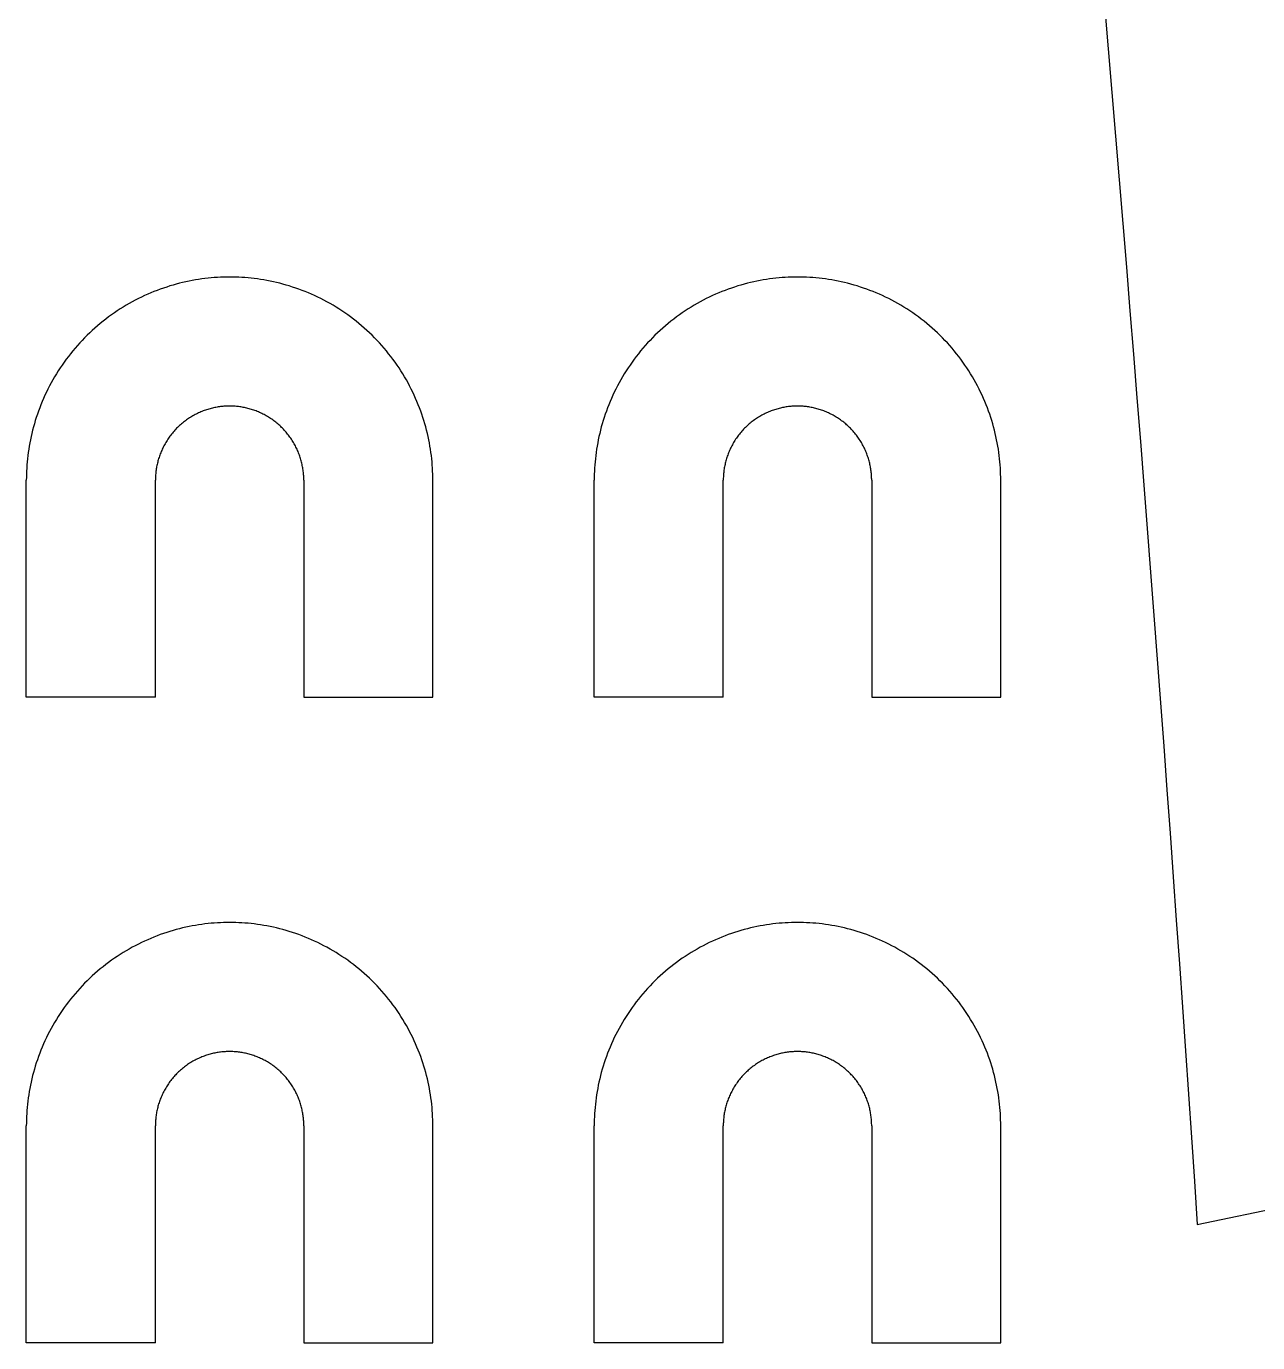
# Model space of a CAD drawing. Extents: x 20 to 1200, y -2407 to -64.
# Drawn here: x 101 to 578, y -2400 to -1890 of the extents above; entities that cross this region are included whole.
import ezdxf

# ---------------------------------------------------------------- set-up
doc = ezdxf.new("R2010")
doc.units = 0
doc.layers.add('DEFAULT', color=18, linetype='CONTINUOUS')

msp = doc.modelspace()

# ---------------------------------------------------------------- linework, layer by layer
at = {"layer": 'DEFAULT', "color": 18}
for p, q in [((101.25, -2150), (101.25, -2066)), ((151.25, -2150), (151.25, -2066)), ((208.75, -2066), (208.75, -2150)), ((258.75, -2150), (258.75, -2066)), ((321.25, -2150), (321.25, -2066)), ((371.25, -2150), (371.25, -2066)), ((428.75, -2066), (428.75, -2150)), ((478.75, -2150), (478.75, -2066)), ((151.25, -2150), (101.25, -2150)), ((208.75, -2150), (258.75, -2150)), ((371.25, -2150), (321.25, -2150)), ((428.75, -2150), (478.75, -2150)), ((101.25, -2400), (101.25, -2316)), ((151.25, -2400), (151.25, -2316)), ((208.75, -2316), (208.75, -2400)), ((258.75, -2400), (258.75, -2316)), ((321.25, -2400), (321.25, -2316)), ((371.25, -2400), (371.25, -2316)), ((428.75, -2316), (428.75, -2400)), ((478.75, -2400), (478.75, -2316)), ((554.8669, -2354.2255), (620.7703, -2340.5795)), ((151.25, -2400), (101.25, -2400)), ((208.75, -2400), (258.75, -2400)), ((371.25, -2400), (321.25, -2400)), ((428.75, -2400), (478.75, -2400))]:
    msp.add_line(p, q, dxfattribs=at)
for points in [[(518.926, -1882.02, 0), (520.372, -1898.92, 0), (521.807, -1915.82, 0), (523.229, -1932.72, 0), (524.639, -1949.62, 0), (526.036, -1966.51, 0), (527.422, -1983.4, 0), (528.796, -2000.29, 0), (530.158, -2017.17, 0), (531.507, -2034.05, 0), (532.845, -2050.93, 0), (534.17, -2067.81, 0), (535.484, -2084.68, 0), (536.785, -2101.55, 0), (538.074, -2118.41, 0), (539.352, -2135.28, 0), (540.617, -2152.14, 0), (541.87, -2169, 0), (543.112, -2185.85, 0), (544.341, -2202.7, 0), (545.558, -2219.55, 0), (546.764, -2236.4, 0), (547.957, -2253.24, 0), (549.139, -2270.08, 0), (550.308, -2286.91, 0), (551.466, -2303.75, 0), (552.611, -2320.58, 0), (553.745, -2337.4, 0), (554.867, -2354.23, 0)], [(180, -1987.25, 0), (178.824, -1987.26, 0), (177.641, -1987.29, 0), (176.452, -1987.33, 0), (175.257, -1987.39, 0), (174.055, -1987.47, 0), (172.848, -1987.58, 0), (171.637, -1987.7, 0), (170.42, -1987.83, 0), (169.199, -1987.99, 0), (167.975, -1988.17, 0), (166.747, -1988.37, 0), (165.516, -1988.59, 0), (164.283, -1988.83, 0), (163.048, -1989.1, 0), (161.812, -1989.38, 0), (160.575, -1989.68, 0), (159.337, -1990.01, 0), (158.099, -1990.36, 0), (156.862, -1990.73, 0), (155.627, -1991.12, 0), (154.393, -1991.53, 0), (153.161, -1991.96, 0), (151.932, -1992.42, 0), (150.707, -1992.9, 0), (149.485, -1993.4, 0), (148.268, -1993.93, 0), (147.057, -1994.47, 0), (145.851, -1995.04, 0), (144.651, -1995.63, 0), (143.459, -1996.24, 0), (142.274, -1996.87, 0), (141.097, -1997.53, 0), (139.928, -1998.21, 0), (138.769, -1998.91, 0), (137.62, -1999.63, 0), (136.481, -2000.37, 0), (135.354, -2001.13, 0), (134.238, -2001.91, 0), (133.134, -2002.71, 0), (132.042, -2003.54, 0), (130.964, -2004.38, 0), (129.9, -2005.24, 0), (128.85, -2006.12, 0), (127.815, -2007.02, 0), (126.795, -2007.94, 0), (125.791, -2008.88, 0), (124.803, -2009.83, 0), (123.832, -2010.8, 0), (122.878, -2011.79, 0), (121.941, -2012.8, 0), (121.023, -2013.81, 0), (120.123, -2014.85, 0), (119.242, -2015.9, 0), (118.38, -2016.96, 0), (117.537, -2018.04, 0), (116.714, -2019.13, 0), (115.911, -2020.24, 0), (115.129, -2021.35, 0), (114.367, -2022.48, 0), (113.626, -2023.62, 0), (112.906, -2024.77, 0), (112.208, -2025.93, 0), (111.53, -2027.1, 0), (110.875, -2028.27, 0), (110.241, -2029.46, 0), (109.629, -2030.65, 0), (109.039, -2031.85, 0), (108.472, -2033.06, 0), (107.926, -2034.27, 0), (107.402, -2035.49, 0), (106.901, -2036.71, 0), (106.422, -2037.93, 0), (105.965, -2039.16, 0), (105.53, -2040.39, 0), (105.117, -2041.63, 0), (104.726, -2042.86, 0), (104.357, -2044.1, 0), (104.009, -2045.34, 0), (103.683, -2046.57, 0), (103.379, -2047.81, 0), (103.096, -2049.05, 0), (102.834, -2050.28, 0), (102.593, -2051.52, 0), (102.373, -2052.75, 0), (102.174, -2053.97, 0), (101.994, -2055.2, 0), (101.835, -2056.42, 0), (101.695, -2057.64, 0), (101.575, -2058.85, 0), (101.475, -2060.06, 0), (101.393, -2061.26, 0), (101.33, -2062.45, 0), (101.285, -2063.64, 0), (101.259, -2064.82, 0), (101.25, -2066, 0)], [(258.75, -2066, 0), (258.741, -2064.82, 0), (258.715, -2063.64, 0), (258.67, -2062.45, 0), (258.607, -2061.26, 0), (258.525, -2060.06, 0), (258.425, -2058.85, 0), (258.305, -2057.64, 0), (258.165, -2056.42, 0), (258.006, -2055.2, 0), (257.826, -2053.97, 0), (257.627, -2052.75, 0), (257.407, -2051.52, 0), (257.166, -2050.28, 0), (256.904, -2049.05, 0), (256.621, -2047.81, 0), (256.317, -2046.57, 0), (255.991, -2045.34, 0), (255.643, -2044.1, 0), (255.274, -2042.86, 0), (254.883, -2041.63, 0), (254.47, -2040.39, 0), (254.035, -2039.16, 0), (253.578, -2037.93, 0), (253.099, -2036.71, 0), (252.598, -2035.49, 0), (252.074, -2034.27, 0), (251.528, -2033.06, 0), (250.961, -2031.85, 0), (250.371, -2030.65, 0), (249.759, -2029.46, 0), (249.125, -2028.27, 0), (248.47, -2027.1, 0), (247.792, -2025.93, 0), (247.094, -2024.77, 0), (246.374, -2023.62, 0), (245.633, -2022.48, 0), (244.871, -2021.35, 0), (244.089, -2020.24, 0), (243.286, -2019.13, 0), (242.463, -2018.04, 0), (241.62, -2016.96, 0), (240.758, -2015.9, 0), (239.877, -2014.85, 0), (238.977, -2013.81, 0), (238.059, -2012.8, 0), (237.122, -2011.79, 0), (236.168, -2010.8, 0), (235.197, -2009.83, 0), (234.209, -2008.88, 0), (233.205, -2007.94, 0), (232.185, -2007.02, 0), (231.15, -2006.12, 0), (230.1, -2005.24, 0), (229.036, -2004.38, 0), (227.958, -2003.54, 0), (226.866, -2002.71, 0), (225.762, -2001.91, 0), (224.646, -2001.13, 0), (223.519, -2000.37, 0), (222.38, -1999.63, 0), (221.231, -1998.91, 0), (220.072, -1998.21, 0), (218.903, -1997.53, 0), (217.726, -1996.87, 0), (216.541, -1996.24, 0), (215.349, -1995.63, 0), (214.149, -1995.04, 0), (212.943, -1994.47, 0), (211.732, -1993.93, 0), (210.515, -1993.4, 0), (209.293, -1992.9, 0), (208.068, -1992.42, 0), (206.839, -1991.96, 0), (205.607, -1991.53, 0), (204.373, -1991.12, 0), (203.138, -1990.73, 0), (201.901, -1990.36, 0), (200.663, -1990.01, 0), (199.425, -1989.68, 0), (198.188, -1989.38, 0), (196.952, -1989.1, 0), (195.717, -1988.83, 0), (194.484, -1988.59, 0), (193.253, -1988.37, 0), (192.025, -1988.17, 0), (190.801, -1987.99, 0), (189.58, -1987.83, 0), (188.363, -1987.7, 0), (187.152, -1987.58, 0), (185.945, -1987.47, 0), (184.743, -1987.39, 0), (183.548, -1987.33, 0), (182.359, -1987.29, 0), (181.176, -1987.26, 0), (180, -1987.25, 0)], [(400, -1987.25, 0), (398.824, -1987.26, 0), (397.641, -1987.29, 0), (396.452, -1987.33, 0), (395.257, -1987.39, 0), (394.055, -1987.47, 0), (392.848, -1987.58, 0), (391.637, -1987.7, 0), (390.42, -1987.83, 0), (389.199, -1987.99, 0), (387.975, -1988.17, 0), (386.747, -1988.37, 0), (385.516, -1988.59, 0), (384.283, -1988.83, 0), (383.048, -1989.1, 0), (381.812, -1989.38, 0), (380.575, -1989.68, 0), (379.337, -1990.01, 0), (378.099, -1990.36, 0), (376.862, -1990.73, 0), (375.627, -1991.12, 0), (374.393, -1991.53, 0), (373.161, -1991.96, 0), (371.932, -1992.42, 0), (370.707, -1992.9, 0), (369.485, -1993.4, 0), (368.268, -1993.93, 0), (367.057, -1994.47, 0), (365.851, -1995.04, 0), (364.651, -1995.63, 0), (363.459, -1996.24, 0), (362.274, -1996.87, 0), (361.097, -1997.53, 0), (359.928, -1998.21, 0), (358.769, -1998.91, 0), (357.62, -1999.63, 0), (356.481, -2000.37, 0), (355.354, -2001.13, 0), (354.238, -2001.91, 0), (353.134, -2002.71, 0), (352.042, -2003.54, 0), (350.964, -2004.38, 0), (349.9, -2005.24, 0), (348.85, -2006.12, 0), (347.815, -2007.02, 0), (346.795, -2007.94, 0), (345.791, -2008.88, 0), (344.803, -2009.83, 0), (343.832, -2010.8, 0), (342.878, -2011.79, 0), (341.941, -2012.8, 0), (341.023, -2013.81, 0), (340.123, -2014.85, 0), (339.242, -2015.9, 0), (338.38, -2016.96, 0), (337.537, -2018.04, 0), (336.714, -2019.13, 0), (335.911, -2020.24, 0), (335.129, -2021.35, 0), (334.367, -2022.48, 0), (333.626, -2023.62, 0), (332.906, -2024.77, 0), (332.208, -2025.93, 0), (331.53, -2027.1, 0), (330.875, -2028.27, 0), (330.241, -2029.46, 0), (329.629, -2030.65, 0), (329.039, -2031.85, 0), (328.472, -2033.06, 0), (327.926, -2034.27, 0), (327.402, -2035.49, 0), (326.901, -2036.71, 0), (326.422, -2037.93, 0), (325.965, -2039.16, 0), (325.53, -2040.39, 0), (325.117, -2041.63, 0), (324.726, -2042.86, 0), (324.357, -2044.1, 0), (324.009, -2045.34, 0), (323.683, -2046.57, 0), (323.379, -2047.81, 0), (323.096, -2049.05, 0), (322.834, -2050.28, 0), (322.593, -2051.52, 0), (322.373, -2052.75, 0), (322.174, -2053.97, 0), (321.994, -2055.2, 0), (321.835, -2056.42, 0), (321.695, -2057.64, 0), (321.575, -2058.85, 0), (321.475, -2060.06, 0), (321.393, -2061.26, 0), (321.33, -2062.45, 0), (321.285, -2063.64, 0), (321.259, -2064.82, 0), (321.25, -2066, 0)], [(478.75, -2066, 0), (478.741, -2064.82, 0), (478.715, -2063.64, 0), (478.67, -2062.45, 0), (478.607, -2061.26, 0), (478.525, -2060.06, 0), (478.425, -2058.85, 0), (478.305, -2057.64, 0), (478.165, -2056.42, 0), (478.006, -2055.2, 0), (477.826, -2053.97, 0), (477.627, -2052.75, 0), (477.407, -2051.52, 0), (477.166, -2050.28, 0), (476.904, -2049.05, 0), (476.621, -2047.81, 0), (476.317, -2046.57, 0), (475.991, -2045.34, 0), (475.643, -2044.1, 0), (475.274, -2042.86, 0), (474.883, -2041.63, 0), (474.47, -2040.39, 0), (474.035, -2039.16, 0), (473.578, -2037.93, 0), (473.099, -2036.71, 0), (472.598, -2035.49, 0), (472.074, -2034.27, 0), (471.528, -2033.06, 0), (470.961, -2031.85, 0), (470.371, -2030.65, 0), (469.759, -2029.46, 0), (469.125, -2028.27, 0), (468.47, -2027.1, 0), (467.792, -2025.93, 0), (467.094, -2024.77, 0), (466.374, -2023.62, 0), (465.633, -2022.48, 0), (464.871, -2021.35, 0), (464.089, -2020.24, 0), (463.286, -2019.13, 0), (462.463, -2018.04, 0), (461.62, -2016.96, 0), (460.758, -2015.9, 0), (459.877, -2014.85, 0), (458.977, -2013.81, 0), (458.059, -2012.8, 0), (457.122, -2011.79, 0), (456.168, -2010.8, 0), (455.197, -2009.83, 0), (454.209, -2008.88, 0), (453.205, -2007.94, 0), (452.185, -2007.02, 0), (451.15, -2006.12, 0), (450.1, -2005.24, 0), (449.036, -2004.38, 0), (447.958, -2003.54, 0), (446.866, -2002.71, 0), (445.762, -2001.91, 0), (444.646, -2001.13, 0), (443.519, -2000.37, 0), (442.38, -1999.63, 0), (441.231, -1998.91, 0), (440.072, -1998.21, 0), (438.903, -1997.53, 0), (437.726, -1996.87, 0), (436.541, -1996.24, 0), (435.349, -1995.63, 0), (434.149, -1995.04, 0), (432.943, -1994.47, 0), (431.732, -1993.93, 0), (430.515, -1993.4, 0), (429.293, -1992.9, 0), (428.068, -1992.42, 0), (426.839, -1991.96, 0), (425.607, -1991.53, 0), (424.373, -1991.12, 0), (423.138, -1990.73, 0), (421.901, -1990.36, 0), (420.663, -1990.01, 0), (419.425, -1989.68, 0), (418.188, -1989.38, 0), (416.952, -1989.1, 0), (415.717, -1988.83, 0), (414.484, -1988.59, 0), (413.253, -1988.37, 0), (412.025, -1988.17, 0), (410.801, -1987.99, 0), (409.58, -1987.83, 0), (408.363, -1987.7, 0), (407.152, -1987.58, 0), (405.945, -1987.47, 0), (404.743, -1987.39, 0), (403.548, -1987.33, 0), (402.359, -1987.29, 0), (401.176, -1987.26, 0), (400, -1987.25, 0)], [(180, -2037.25, 0), (179.571, -2037.25, 0), (179.139, -2037.26, 0), (178.705, -2037.28, 0), (178.268, -2037.3, 0), (177.83, -2037.33, 0), (177.389, -2037.37, 0), (176.947, -2037.41, 0), (176.503, -2037.46, 0), (176.057, -2037.52, 0), (175.61, -2037.59, 0), (175.162, -2037.66, 0), (174.712, -2037.74, 0), (174.262, -2037.83, 0), (173.811, -2037.92, 0), (173.36, -2038.03, 0), (172.908, -2038.14, 0), (172.456, -2038.26, 0), (172.004, -2038.38, 0), (171.553, -2038.52, 0), (171.102, -2038.66, 0), (170.651, -2038.81, 0), (170.202, -2038.97, 0), (169.753, -2039.14, 0), (169.306, -2039.31, 0), (168.86, -2039.5, 0), (168.415, -2039.69, 0), (167.973, -2039.89, 0), (167.533, -2040.09, 0), (167.095, -2040.31, 0), (166.66, -2040.53, 0), (166.227, -2040.76, 0), (165.797, -2041, 0), (165.371, -2041.25, 0), (164.948, -2041.51, 0), (164.528, -2041.77, 0), (164.112, -2042.04, 0), (163.701, -2042.32, 0), (163.293, -2042.6, 0), (162.89, -2042.9, 0), (162.492, -2043.2, 0), (162.098, -2043.5, 0), (161.71, -2043.82, 0), (161.326, -2044.14, 0), (160.948, -2044.47, 0), (160.576, -2044.8, 0), (160.209, -2045.15, 0), (159.849, -2045.49, 0), (159.494, -2045.85, 0), (159.146, -2046.21, 0), (158.804, -2046.58, 0), (158.469, -2046.95, 0), (158.14, -2047.33, 0), (157.818, -2047.71, 0), (157.504, -2048.1, 0), (157.196, -2048.49, 0), (156.896, -2048.89, 0), (156.603, -2049.29, 0), (156.317, -2049.7, 0), (156.039, -2050.11, 0), (155.768, -2050.53, 0), (155.505, -2050.95, 0), (155.25, -2051.37, 0), (155.003, -2051.8, 0), (154.764, -2052.23, 0), (154.532, -2052.66, 0), (154.309, -2053.09, 0), (154.094, -2053.53, 0), (153.886, -2053.97, 0), (153.687, -2054.42, 0), (153.496, -2054.86, 0), (153.313, -2055.31, 0), (153.138, -2055.75, 0), (152.971, -2056.2, 0), (152.812, -2056.65, 0), (152.662, -2057.1, 0), (152.519, -2057.55, 0), (152.384, -2058, 0), (152.257, -2058.46, 0), (152.138, -2058.91, 0), (152.027, -2059.36, 0), (151.924, -2059.81, 0), (151.828, -2060.26, 0), (151.74, -2060.71, 0), (151.66, -2061.16, 0), (151.587, -2061.61, 0), (151.522, -2062.06, 0), (151.464, -2062.5, 0), (151.413, -2062.95, 0), (151.369, -2063.39, 0), (151.332, -2063.83, 0), (151.302, -2064.27, 0), (151.279, -2064.7, 0), (151.263, -2065.14, 0), (151.253, -2065.57, 0), (151.25, -2066, 0)], [(208.75, -2066, 0), (208.747, -2065.57, 0), (208.737, -2065.14, 0), (208.721, -2064.7, 0), (208.698, -2064.27, 0), (208.668, -2063.83, 0), (208.631, -2063.39, 0), (208.587, -2062.95, 0), (208.536, -2062.5, 0), (208.478, -2062.06, 0), (208.413, -2061.61, 0), (208.34, -2061.16, 0), (208.26, -2060.71, 0), (208.172, -2060.26, 0), (208.076, -2059.81, 0), (207.973, -2059.36, 0), (207.862, -2058.91, 0), (207.743, -2058.46, 0), (207.616, -2058, 0), (207.481, -2057.55, 0), (207.338, -2057.1, 0), (207.188, -2056.65, 0), (207.029, -2056.2, 0), (206.862, -2055.75, 0), (206.687, -2055.31, 0), (206.504, -2054.86, 0), (206.313, -2054.42, 0), (206.114, -2053.97, 0), (205.906, -2053.53, 0), (205.691, -2053.09, 0), (205.468, -2052.66, 0), (205.236, -2052.23, 0), (204.997, -2051.8, 0), (204.75, -2051.37, 0), (204.495, -2050.95, 0), (204.232, -2050.53, 0), (203.961, -2050.11, 0), (203.683, -2049.7, 0), (203.397, -2049.29, 0), (203.104, -2048.89, 0), (202.804, -2048.49, 0), (202.496, -2048.1, 0), (202.182, -2047.71, 0), (201.86, -2047.33, 0), (201.531, -2046.95, 0), (201.196, -2046.58, 0), (200.854, -2046.21, 0), (200.506, -2045.85, 0), (200.151, -2045.49, 0), (199.791, -2045.15, 0), (199.424, -2044.8, 0), (199.052, -2044.47, 0), (198.674, -2044.14, 0), (198.29, -2043.82, 0), (197.902, -2043.5, 0), (197.508, -2043.2, 0), (197.11, -2042.9, 0), (196.707, -2042.6, 0), (196.299, -2042.32, 0), (195.888, -2042.04, 0), (195.472, -2041.77, 0), (195.052, -2041.51, 0), (194.629, -2041.25, 0), (194.203, -2041, 0), (193.773, -2040.76, 0), (193.34, -2040.53, 0), (192.905, -2040.31, 0), (192.467, -2040.09, 0), (192.027, -2039.89, 0), (191.585, -2039.69, 0), (191.14, -2039.5, 0), (190.694, -2039.31, 0), (190.247, -2039.14, 0), (189.798, -2038.97, 0), (189.349, -2038.81, 0), (188.898, -2038.66, 0), (188.447, -2038.52, 0), (187.996, -2038.38, 0), (187.544, -2038.26, 0), (187.092, -2038.14, 0), (186.64, -2038.03, 0), (186.189, -2037.92, 0), (185.738, -2037.83, 0), (185.288, -2037.74, 0), (184.838, -2037.66, 0), (184.39, -2037.59, 0), (183.943, -2037.52, 0), (183.497, -2037.46, 0), (183.053, -2037.41, 0), (182.611, -2037.37, 0), (182.17, -2037.33, 0), (181.732, -2037.3, 0), (181.295, -2037.28, 0), (180.861, -2037.26, 0), (180.429, -2037.25, 0), (180, -2037.25, 0)], [(400, -2037.25, 0), (399.571, -2037.25, 0), (399.139, -2037.26, 0), (398.705, -2037.28, 0), (398.268, -2037.3, 0), (397.83, -2037.33, 0), (397.389, -2037.37, 0), (396.947, -2037.41, 0), (396.503, -2037.46, 0), (396.057, -2037.52, 0), (395.61, -2037.59, 0), (395.162, -2037.66, 0), (394.712, -2037.74, 0), (394.262, -2037.83, 0), (393.811, -2037.92, 0), (393.36, -2038.03, 0), (392.908, -2038.14, 0), (392.456, -2038.26, 0), (392.004, -2038.38, 0), (391.553, -2038.52, 0), (391.102, -2038.66, 0), (390.651, -2038.81, 0), (390.202, -2038.97, 0), (389.753, -2039.14, 0), (389.306, -2039.31, 0), (388.86, -2039.5, 0), (388.415, -2039.69, 0), (387.973, -2039.89, 0), (387.533, -2040.09, 0), (387.095, -2040.31, 0), (386.66, -2040.53, 0), (386.227, -2040.76, 0), (385.797, -2041, 0), (385.371, -2041.25, 0), (384.948, -2041.51, 0), (384.528, -2041.77, 0), (384.112, -2042.04, 0), (383.701, -2042.32, 0), (383.293, -2042.6, 0), (382.89, -2042.9, 0), (382.492, -2043.2, 0), (382.098, -2043.5, 0), (381.71, -2043.82, 0), (381.326, -2044.14, 0), (380.948, -2044.47, 0), (380.576, -2044.8, 0), (380.209, -2045.15, 0), (379.849, -2045.49, 0), (379.494, -2045.85, 0), (379.146, -2046.21, 0), (378.804, -2046.58, 0), (378.469, -2046.95, 0), (378.14, -2047.33, 0), (377.818, -2047.71, 0), (377.504, -2048.1, 0), (377.196, -2048.49, 0), (376.896, -2048.89, 0), (376.603, -2049.29, 0), (376.317, -2049.7, 0), (376.039, -2050.11, 0), (375.768, -2050.53, 0), (375.505, -2050.95, 0), (375.25, -2051.37, 0), (375.003, -2051.8, 0), (374.764, -2052.23, 0), (374.532, -2052.66, 0), (374.309, -2053.09, 0), (374.094, -2053.53, 0), (373.886, -2053.97, 0), (373.687, -2054.42, 0), (373.496, -2054.86, 0), (373.313, -2055.31, 0), (373.138, -2055.75, 0), (372.971, -2056.2, 0), (372.812, -2056.65, 0), (372.662, -2057.1, 0), (372.519, -2057.55, 0), (372.384, -2058, 0), (372.257, -2058.46, 0), (372.138, -2058.91, 0), (372.027, -2059.36, 0), (371.924, -2059.81, 0), (371.828, -2060.26, 0), (371.74, -2060.71, 0), (371.66, -2061.16, 0), (371.587, -2061.61, 0), (371.522, -2062.06, 0), (371.464, -2062.5, 0), (371.413, -2062.95, 0), (371.369, -2063.39, 0), (371.332, -2063.83, 0), (371.302, -2064.27, 0), (371.279, -2064.7, 0), (371.263, -2065.14, 0), (371.253, -2065.57, 0), (371.25, -2066, 0)], [(428.75, -2066, 0), (428.747, -2065.57, 0), (428.737, -2065.14, 0), (428.721, -2064.7, 0), (428.698, -2064.27, 0), (428.668, -2063.83, 0), (428.631, -2063.39, 0), (428.587, -2062.95, 0), (428.536, -2062.5, 0), (428.478, -2062.06, 0), (428.413, -2061.61, 0), (428.34, -2061.16, 0), (428.26, -2060.71, 0), (428.172, -2060.26, 0), (428.076, -2059.81, 0), (427.973, -2059.36, 0), (427.862, -2058.91, 0), (427.743, -2058.46, 0), (427.616, -2058, 0), (427.481, -2057.55, 0), (427.338, -2057.1, 0), (427.188, -2056.65, 0), (427.029, -2056.2, 0), (426.862, -2055.75, 0), (426.687, -2055.31, 0), (426.504, -2054.86, 0), (426.313, -2054.42, 0), (426.114, -2053.97, 0), (425.906, -2053.53, 0), (425.691, -2053.09, 0), (425.468, -2052.66, 0), (425.236, -2052.23, 0), (424.997, -2051.8, 0), (424.75, -2051.37, 0), (424.495, -2050.95, 0), (424.232, -2050.53, 0), (423.961, -2050.11, 0), (423.683, -2049.7, 0), (423.397, -2049.29, 0), (423.104, -2048.89, 0), (422.804, -2048.49, 0), (422.496, -2048.1, 0), (422.182, -2047.71, 0), (421.86, -2047.33, 0), (421.531, -2046.95, 0), (421.196, -2046.58, 0), (420.854, -2046.21, 0), (420.506, -2045.85, 0), (420.151, -2045.49, 0), (419.791, -2045.15, 0), (419.424, -2044.8, 0), (419.052, -2044.47, 0), (418.674, -2044.14, 0), (418.29, -2043.82, 0), (417.902, -2043.5, 0), (417.508, -2043.2, 0), (417.11, -2042.9, 0), (416.707, -2042.6, 0), (416.299, -2042.32, 0), (415.888, -2042.04, 0), (415.472, -2041.77, 0), (415.052, -2041.51, 0), (414.629, -2041.25, 0), (414.203, -2041, 0), (413.773, -2040.76, 0), (413.34, -2040.53, 0), (412.905, -2040.31, 0), (412.467, -2040.09, 0), (412.027, -2039.89, 0), (411.585, -2039.69, 0), (411.14, -2039.5, 0), (410.694, -2039.31, 0), (410.247, -2039.14, 0), (409.798, -2038.97, 0), (409.349, -2038.81, 0), (408.898, -2038.66, 0), (408.447, -2038.52, 0), (407.996, -2038.38, 0), (407.544, -2038.26, 0), (407.092, -2038.14, 0), (406.64, -2038.03, 0), (406.189, -2037.92, 0), (405.738, -2037.83, 0), (405.288, -2037.74, 0), (404.838, -2037.66, 0), (404.39, -2037.59, 0), (403.943, -2037.52, 0), (403.497, -2037.46, 0), (403.053, -2037.41, 0), (402.611, -2037.37, 0), (402.17, -2037.33, 0), (401.732, -2037.3, 0), (401.295, -2037.28, 0), (400.861, -2037.26, 0), (400.429, -2037.25, 0), (400, -2037.25, 0)], [(180, -2237.25, 0), (178.824, -2237.26, 0), (177.641, -2237.29, 0), (176.452, -2237.33, 0), (175.257, -2237.39, 0), (174.055, -2237.47, 0), (172.848, -2237.58, 0), (171.637, -2237.7, 0), (170.42, -2237.83, 0), (169.199, -2237.99, 0), (167.975, -2238.17, 0), (166.747, -2238.37, 0), (165.516, -2238.59, 0), (164.283, -2238.83, 0), (163.048, -2239.1, 0), (161.812, -2239.38, 0), (160.575, -2239.68, 0), (159.337, -2240.01, 0), (158.099, -2240.36, 0), (156.862, -2240.73, 0), (155.627, -2241.12, 0), (154.393, -2241.53, 0), (153.161, -2241.96, 0), (151.932, -2242.42, 0), (150.707, -2242.9, 0), (149.485, -2243.4, 0), (148.268, -2243.93, 0), (147.057, -2244.47, 0), (145.851, -2245.04, 0), (144.651, -2245.63, 0), (143.459, -2246.24, 0), (142.274, -2246.87, 0), (141.097, -2247.53, 0), (139.928, -2248.21, 0), (138.769, -2248.91, 0), (137.62, -2249.63, 0), (136.481, -2250.37, 0), (135.354, -2251.13, 0), (134.238, -2251.91, 0), (133.134, -2252.71, 0), (132.042, -2253.54, 0), (130.964, -2254.38, 0), (129.9, -2255.24, 0), (128.85, -2256.12, 0), (127.815, -2257.02, 0), (126.795, -2257.94, 0), (125.791, -2258.88, 0), (124.803, -2259.83, 0), (123.832, -2260.8, 0), (122.878, -2261.79, 0), (121.941, -2262.8, 0), (121.023, -2263.81, 0), (120.123, -2264.85, 0), (119.242, -2265.9, 0), (118.38, -2266.96, 0), (117.537, -2268.04, 0), (116.714, -2269.13, 0), (115.911, -2270.24, 0), (115.129, -2271.35, 0), (114.367, -2272.48, 0), (113.626, -2273.62, 0), (112.906, -2274.77, 0), (112.208, -2275.93, 0), (111.53, -2277.1, 0), (110.875, -2278.27, 0), (110.241, -2279.46, 0), (109.629, -2280.65, 0), (109.039, -2281.85, 0), (108.472, -2283.06, 0), (107.926, -2284.27, 0), (107.402, -2285.49, 0), (106.901, -2286.71, 0), (106.422, -2287.93, 0), (105.965, -2289.16, 0), (105.53, -2290.39, 0), (105.117, -2291.63, 0), (104.726, -2292.86, 0), (104.357, -2294.1, 0), (104.009, -2295.34, 0), (103.683, -2296.57, 0), (103.379, -2297.81, 0), (103.096, -2299.05, 0), (102.834, -2300.28, 0), (102.593, -2301.52, 0), (102.373, -2302.75, 0), (102.174, -2303.97, 0), (101.994, -2305.2, 0), (101.835, -2306.42, 0), (101.695, -2307.64, 0), (101.575, -2308.85, 0), (101.475, -2310.06, 0), (101.393, -2311.26, 0), (101.33, -2312.45, 0), (101.285, -2313.64, 0), (101.259, -2314.82, 0), (101.25, -2316, 0)], [(258.75, -2316, 0), (258.741, -2314.82, 0), (258.715, -2313.64, 0), (258.67, -2312.45, 0), (258.607, -2311.26, 0), (258.525, -2310.06, 0), (258.425, -2308.85, 0), (258.305, -2307.64, 0), (258.165, -2306.42, 0), (258.006, -2305.2, 0), (257.826, -2303.97, 0), (257.627, -2302.75, 0), (257.407, -2301.52, 0), (257.166, -2300.28, 0), (256.904, -2299.05, 0), (256.621, -2297.81, 0), (256.317, -2296.57, 0), (255.991, -2295.34, 0), (255.643, -2294.1, 0), (255.274, -2292.86, 0), (254.883, -2291.63, 0), (254.47, -2290.39, 0), (254.035, -2289.16, 0), (253.578, -2287.93, 0), (253.099, -2286.71, 0), (252.598, -2285.49, 0), (252.074, -2284.27, 0), (251.528, -2283.06, 0), (250.961, -2281.85, 0), (250.371, -2280.65, 0), (249.759, -2279.46, 0), (249.125, -2278.27, 0), (248.47, -2277.1, 0), (247.792, -2275.93, 0), (247.094, -2274.77, 0), (246.374, -2273.62, 0), (245.633, -2272.48, 0), (244.871, -2271.35, 0), (244.089, -2270.24, 0), (243.286, -2269.13, 0), (242.463, -2268.04, 0), (241.62, -2266.96, 0), (240.758, -2265.9, 0), (239.877, -2264.85, 0), (238.977, -2263.81, 0), (238.059, -2262.8, 0), (237.122, -2261.79, 0), (236.168, -2260.8, 0), (235.197, -2259.83, 0), (234.209, -2258.88, 0), (233.205, -2257.94, 0), (232.185, -2257.02, 0), (231.15, -2256.12, 0), (230.1, -2255.24, 0), (229.036, -2254.38, 0), (227.958, -2253.54, 0), (226.866, -2252.71, 0), (225.762, -2251.91, 0), (224.646, -2251.13, 0), (223.519, -2250.37, 0), (222.38, -2249.63, 0), (221.231, -2248.91, 0), (220.072, -2248.21, 0), (218.903, -2247.53, 0), (217.726, -2246.87, 0), (216.541, -2246.24, 0), (215.349, -2245.63, 0), (214.149, -2245.04, 0), (212.943, -2244.47, 0), (211.732, -2243.93, 0), (210.515, -2243.4, 0), (209.293, -2242.9, 0), (208.068, -2242.42, 0), (206.839, -2241.96, 0), (205.607, -2241.53, 0), (204.373, -2241.12, 0), (203.138, -2240.73, 0), (201.901, -2240.36, 0), (200.663, -2240.01, 0), (199.425, -2239.68, 0), (198.188, -2239.38, 0), (196.952, -2239.1, 0), (195.717, -2238.83, 0), (194.484, -2238.59, 0), (193.253, -2238.37, 0), (192.025, -2238.17, 0), (190.801, -2237.99, 0), (189.58, -2237.83, 0), (188.363, -2237.7, 0), (187.152, -2237.58, 0), (185.945, -2237.47, 0), (184.743, -2237.39, 0), (183.548, -2237.33, 0), (182.359, -2237.29, 0), (181.176, -2237.26, 0), (180, -2237.25, 0)], [(400, -2237.25, 0), (398.824, -2237.26, 0), (397.641, -2237.29, 0), (396.452, -2237.33, 0), (395.257, -2237.39, 0), (394.055, -2237.47, 0), (392.848, -2237.58, 0), (391.637, -2237.7, 0), (390.42, -2237.83, 0), (389.199, -2237.99, 0), (387.975, -2238.17, 0), (386.747, -2238.37, 0), (385.516, -2238.59, 0), (384.283, -2238.83, 0), (383.048, -2239.1, 0), (381.812, -2239.38, 0), (380.575, -2239.68, 0), (379.337, -2240.01, 0), (378.099, -2240.36, 0), (376.862, -2240.73, 0), (375.627, -2241.12, 0), (374.393, -2241.53, 0), (373.161, -2241.96, 0), (371.932, -2242.42, 0), (370.707, -2242.9, 0), (369.485, -2243.4, 0), (368.268, -2243.93, 0), (367.057, -2244.47, 0), (365.851, -2245.04, 0), (364.651, -2245.63, 0), (363.459, -2246.24, 0), (362.274, -2246.87, 0), (361.097, -2247.53, 0), (359.928, -2248.21, 0), (358.769, -2248.91, 0), (357.62, -2249.63, 0), (356.481, -2250.37, 0), (355.354, -2251.13, 0), (354.238, -2251.91, 0), (353.134, -2252.71, 0), (352.042, -2253.54, 0), (350.964, -2254.38, 0), (349.9, -2255.24, 0), (348.85, -2256.12, 0), (347.815, -2257.02, 0), (346.795, -2257.94, 0), (345.791, -2258.88, 0), (344.803, -2259.83, 0), (343.832, -2260.8, 0), (342.878, -2261.79, 0), (341.941, -2262.8, 0), (341.023, -2263.81, 0), (340.123, -2264.85, 0), (339.242, -2265.9, 0), (338.38, -2266.96, 0), (337.537, -2268.04, 0), (336.714, -2269.13, 0), (335.911, -2270.24, 0), (335.129, -2271.35, 0), (334.367, -2272.48, 0), (333.626, -2273.62, 0), (332.906, -2274.77, 0), (332.208, -2275.93, 0), (331.53, -2277.1, 0), (330.875, -2278.27, 0), (330.241, -2279.46, 0), (329.629, -2280.65, 0), (329.039, -2281.85, 0), (328.472, -2283.06, 0), (327.926, -2284.27, 0), (327.402, -2285.49, 0), (326.901, -2286.71, 0), (326.422, -2287.93, 0), (325.965, -2289.16, 0), (325.53, -2290.39, 0), (325.117, -2291.63, 0), (324.726, -2292.86, 0), (324.357, -2294.1, 0), (324.009, -2295.34, 0), (323.683, -2296.57, 0), (323.379, -2297.81, 0), (323.096, -2299.05, 0), (322.834, -2300.28, 0), (322.593, -2301.52, 0), (322.373, -2302.75, 0), (322.174, -2303.97, 0), (321.994, -2305.2, 0), (321.835, -2306.42, 0), (321.695, -2307.64, 0), (321.575, -2308.85, 0), (321.475, -2310.06, 0), (321.393, -2311.26, 0), (321.33, -2312.45, 0), (321.285, -2313.64, 0), (321.259, -2314.82, 0), (321.25, -2316, 0)], [(478.75, -2316, 0), (478.741, -2314.82, 0), (478.715, -2313.64, 0), (478.67, -2312.45, 0), (478.607, -2311.26, 0), (478.525, -2310.06, 0), (478.425, -2308.85, 0), (478.305, -2307.64, 0), (478.165, -2306.42, 0), (478.006, -2305.2, 0), (477.826, -2303.97, 0), (477.627, -2302.75, 0), (477.407, -2301.52, 0), (477.166, -2300.28, 0), (476.904, -2299.05, 0), (476.621, -2297.81, 0), (476.317, -2296.57, 0), (475.991, -2295.34, 0), (475.643, -2294.1, 0), (475.274, -2292.86, 0), (474.883, -2291.63, 0), (474.47, -2290.39, 0), (474.035, -2289.16, 0), (473.578, -2287.93, 0), (473.099, -2286.71, 0), (472.598, -2285.49, 0), (472.074, -2284.27, 0), (471.528, -2283.06, 0), (470.961, -2281.85, 0), (470.371, -2280.65, 0), (469.759, -2279.46, 0), (469.125, -2278.27, 0), (468.47, -2277.1, 0), (467.792, -2275.93, 0), (467.094, -2274.77, 0), (466.374, -2273.62, 0), (465.633, -2272.48, 0), (464.871, -2271.35, 0), (464.089, -2270.24, 0), (463.286, -2269.13, 0), (462.463, -2268.04, 0), (461.62, -2266.96, 0), (460.758, -2265.9, 0), (459.877, -2264.85, 0), (458.977, -2263.81, 0), (458.059, -2262.8, 0), (457.122, -2261.79, 0), (456.168, -2260.8, 0), (455.197, -2259.83, 0), (454.209, -2258.88, 0), (453.205, -2257.94, 0), (452.185, -2257.02, 0), (451.15, -2256.12, 0), (450.1, -2255.24, 0), (449.036, -2254.38, 0), (447.958, -2253.54, 0), (446.866, -2252.71, 0), (445.762, -2251.91, 0), (444.646, -2251.13, 0), (443.519, -2250.37, 0), (442.38, -2249.63, 0), (441.231, -2248.91, 0), (440.072, -2248.21, 0), (438.903, -2247.53, 0), (437.726, -2246.87, 0), (436.541, -2246.24, 0), (435.349, -2245.63, 0), (434.149, -2245.04, 0), (432.943, -2244.47, 0), (431.732, -2243.93, 0), (430.515, -2243.4, 0), (429.293, -2242.9, 0), (428.068, -2242.42, 0), (426.839, -2241.96, 0), (425.607, -2241.53, 0), (424.373, -2241.12, 0), (423.138, -2240.73, 0), (421.901, -2240.36, 0), (420.663, -2240.01, 0), (419.425, -2239.68, 0), (418.188, -2239.38, 0), (416.952, -2239.1, 0), (415.717, -2238.83, 0), (414.484, -2238.59, 0), (413.253, -2238.37, 0), (412.025, -2238.17, 0), (410.801, -2237.99, 0), (409.58, -2237.83, 0), (408.363, -2237.7, 0), (407.152, -2237.58, 0), (405.945, -2237.47, 0), (404.743, -2237.39, 0), (403.548, -2237.33, 0), (402.359, -2237.29, 0), (401.176, -2237.26, 0), (400, -2237.25, 0)], [(180, -2287.25, 0), (179.571, -2287.25, 0), (179.139, -2287.26, 0), (178.705, -2287.28, 0), (178.268, -2287.3, 0), (177.83, -2287.33, 0), (177.389, -2287.37, 0), (176.947, -2287.41, 0), (176.503, -2287.46, 0), (176.057, -2287.52, 0), (175.61, -2287.59, 0), (175.162, -2287.66, 0), (174.712, -2287.74, 0), (174.262, -2287.83, 0), (173.811, -2287.92, 0), (173.36, -2288.03, 0), (172.908, -2288.14, 0), (172.456, -2288.26, 0), (172.004, -2288.38, 0), (171.553, -2288.52, 0), (171.102, -2288.66, 0), (170.651, -2288.81, 0), (170.202, -2288.97, 0), (169.753, -2289.14, 0), (169.306, -2289.31, 0), (168.86, -2289.5, 0), (168.415, -2289.69, 0), (167.973, -2289.89, 0), (167.533, -2290.09, 0), (167.095, -2290.31, 0), (166.66, -2290.53, 0), (166.227, -2290.76, 0), (165.797, -2291, 0), (165.371, -2291.25, 0), (164.948, -2291.51, 0), (164.528, -2291.77, 0), (164.112, -2292.04, 0), (163.701, -2292.32, 0), (163.293, -2292.6, 0), (162.89, -2292.9, 0), (162.492, -2293.2, 0), (162.098, -2293.5, 0), (161.71, -2293.82, 0), (161.326, -2294.14, 0), (160.948, -2294.47, 0), (160.576, -2294.8, 0), (160.209, -2295.15, 0), (159.849, -2295.49, 0), (159.494, -2295.85, 0), (159.146, -2296.21, 0), (158.804, -2296.58, 0), (158.469, -2296.95, 0), (158.14, -2297.33, 0), (157.818, -2297.71, 0), (157.504, -2298.1, 0), (157.196, -2298.49, 0), (156.896, -2298.89, 0), (156.603, -2299.29, 0), (156.317, -2299.7, 0), (156.039, -2300.11, 0), (155.768, -2300.53, 0), (155.505, -2300.95, 0), (155.25, -2301.37, 0), (155.003, -2301.8, 0), (154.764, -2302.23, 0), (154.532, -2302.66, 0), (154.309, -2303.09, 0), (154.094, -2303.53, 0), (153.886, -2303.97, 0), (153.687, -2304.42, 0), (153.496, -2304.86, 0), (153.313, -2305.31, 0), (153.138, -2305.75, 0), (152.971, -2306.2, 0), (152.812, -2306.65, 0), (152.662, -2307.1, 0), (152.519, -2307.55, 0), (152.384, -2308, 0), (152.257, -2308.46, 0), (152.138, -2308.91, 0), (152.027, -2309.36, 0), (151.924, -2309.81, 0), (151.828, -2310.26, 0), (151.74, -2310.71, 0), (151.66, -2311.16, 0), (151.587, -2311.61, 0), (151.522, -2312.06, 0), (151.464, -2312.5, 0), (151.413, -2312.95, 0), (151.369, -2313.39, 0), (151.332, -2313.83, 0), (151.302, -2314.27, 0), (151.279, -2314.7, 0), (151.263, -2315.14, 0), (151.253, -2315.57, 0), (151.25, -2316, 0)], [(208.75, -2316, 0), (208.747, -2315.57, 0), (208.737, -2315.14, 0), (208.721, -2314.7, 0), (208.698, -2314.27, 0), (208.668, -2313.83, 0), (208.631, -2313.39, 0), (208.587, -2312.95, 0), (208.536, -2312.5, 0), (208.478, -2312.06, 0), (208.413, -2311.61, 0), (208.34, -2311.16, 0), (208.26, -2310.71, 0), (208.172, -2310.26, 0), (208.076, -2309.81, 0), (207.973, -2309.36, 0), (207.862, -2308.91, 0), (207.743, -2308.46, 0), (207.616, -2308, 0), (207.481, -2307.55, 0), (207.338, -2307.1, 0), (207.188, -2306.65, 0), (207.029, -2306.2, 0), (206.862, -2305.75, 0), (206.687, -2305.31, 0), (206.504, -2304.86, 0), (206.313, -2304.42, 0), (206.114, -2303.97, 0), (205.906, -2303.53, 0), (205.691, -2303.09, 0), (205.468, -2302.66, 0), (205.236, -2302.23, 0), (204.997, -2301.8, 0), (204.75, -2301.37, 0), (204.495, -2300.95, 0), (204.232, -2300.53, 0), (203.961, -2300.11, 0), (203.683, -2299.7, 0), (203.397, -2299.29, 0), (203.104, -2298.89, 0), (202.804, -2298.49, 0), (202.496, -2298.1, 0), (202.182, -2297.71, 0), (201.86, -2297.33, 0), (201.531, -2296.95, 0), (201.196, -2296.58, 0), (200.854, -2296.21, 0), (200.506, -2295.85, 0), (200.151, -2295.49, 0), (199.791, -2295.15, 0), (199.424, -2294.8, 0), (199.052, -2294.47, 0), (198.674, -2294.14, 0), (198.29, -2293.82, 0), (197.902, -2293.5, 0), (197.508, -2293.2, 0), (197.11, -2292.9, 0), (196.707, -2292.6, 0), (196.299, -2292.32, 0), (195.888, -2292.04, 0), (195.472, -2291.77, 0), (195.052, -2291.51, 0), (194.629, -2291.25, 0), (194.203, -2291, 0), (193.773, -2290.76, 0), (193.34, -2290.53, 0), (192.905, -2290.31, 0), (192.467, -2290.09, 0), (192.027, -2289.89, 0), (191.585, -2289.69, 0), (191.14, -2289.5, 0), (190.694, -2289.31, 0), (190.247, -2289.14, 0), (189.798, -2288.97, 0), (189.349, -2288.81, 0), (188.898, -2288.66, 0), (188.447, -2288.52, 0), (187.996, -2288.38, 0), (187.544, -2288.26, 0), (187.092, -2288.14, 0), (186.64, -2288.03, 0), (186.189, -2287.92, 0), (185.738, -2287.83, 0), (185.288, -2287.74, 0), (184.838, -2287.66, 0), (184.39, -2287.59, 0), (183.943, -2287.52, 0), (183.497, -2287.46, 0), (183.053, -2287.41, 0), (182.611, -2287.37, 0), (182.17, -2287.33, 0), (181.732, -2287.3, 0), (181.295, -2287.28, 0), (180.861, -2287.26, 0), (180.429, -2287.25, 0), (180, -2287.25, 0)], [(400, -2287.25, 0), (399.571, -2287.25, 0), (399.139, -2287.26, 0), (398.705, -2287.28, 0), (398.268, -2287.3, 0), (397.83, -2287.33, 0), (397.389, -2287.37, 0), (396.947, -2287.41, 0), (396.503, -2287.46, 0), (396.057, -2287.52, 0), (395.61, -2287.59, 0), (395.162, -2287.66, 0), (394.712, -2287.74, 0), (394.262, -2287.83, 0), (393.811, -2287.92, 0), (393.36, -2288.03, 0), (392.908, -2288.14, 0), (392.456, -2288.26, 0), (392.004, -2288.38, 0), (391.553, -2288.52, 0), (391.102, -2288.66, 0), (390.651, -2288.81, 0), (390.202, -2288.97, 0), (389.753, -2289.14, 0), (389.306, -2289.31, 0), (388.86, -2289.5, 0), (388.415, -2289.69, 0), (387.973, -2289.89, 0), (387.533, -2290.09, 0), (387.095, -2290.31, 0), (386.66, -2290.53, 0), (386.227, -2290.76, 0), (385.797, -2291, 0), (385.371, -2291.25, 0), (384.948, -2291.51, 0), (384.528, -2291.77, 0), (384.112, -2292.04, 0), (383.701, -2292.32, 0), (383.293, -2292.6, 0), (382.89, -2292.9, 0), (382.492, -2293.2, 0), (382.098, -2293.5, 0), (381.71, -2293.82, 0), (381.326, -2294.14, 0), (380.948, -2294.47, 0), (380.576, -2294.8, 0), (380.209, -2295.15, 0), (379.849, -2295.49, 0), (379.494, -2295.85, 0), (379.146, -2296.21, 0), (378.804, -2296.58, 0), (378.469, -2296.95, 0), (378.14, -2297.33, 0), (377.818, -2297.71, 0), (377.504, -2298.1, 0), (377.196, -2298.49, 0), (376.896, -2298.89, 0), (376.603, -2299.29, 0), (376.317, -2299.7, 0), (376.039, -2300.11, 0), (375.768, -2300.53, 0), (375.505, -2300.95, 0), (375.25, -2301.37, 0), (375.003, -2301.8, 0), (374.764, -2302.23, 0), (374.532, -2302.66, 0), (374.309, -2303.09, 0), (374.094, -2303.53, 0), (373.886, -2303.97, 0), (373.687, -2304.42, 0), (373.496, -2304.86, 0), (373.313, -2305.31, 0), (373.138, -2305.75, 0), (372.971, -2306.2, 0), (372.812, -2306.65, 0), (372.662, -2307.1, 0), (372.519, -2307.55, 0), (372.384, -2308, 0), (372.257, -2308.46, 0), (372.138, -2308.91, 0), (372.027, -2309.36, 0), (371.924, -2309.81, 0), (371.828, -2310.26, 0), (371.74, -2310.71, 0), (371.66, -2311.16, 0), (371.587, -2311.61, 0), (371.522, -2312.06, 0), (371.464, -2312.5, 0), (371.413, -2312.95, 0), (371.369, -2313.39, 0), (371.332, -2313.83, 0), (371.302, -2314.27, 0), (371.279, -2314.7, 0), (371.263, -2315.14, 0), (371.253, -2315.57, 0), (371.25, -2316, 0)], [(428.75, -2316, 0), (428.747, -2315.57, 0), (428.737, -2315.14, 0), (428.721, -2314.7, 0), (428.698, -2314.27, 0), (428.668, -2313.83, 0), (428.631, -2313.39, 0), (428.587, -2312.95, 0), (428.536, -2312.5, 0), (428.478, -2312.06, 0), (428.413, -2311.61, 0), (428.34, -2311.16, 0), (428.26, -2310.71, 0), (428.172, -2310.26, 0), (428.076, -2309.81, 0), (427.973, -2309.36, 0), (427.862, -2308.91, 0), (427.743, -2308.46, 0), (427.616, -2308, 0), (427.481, -2307.55, 0), (427.338, -2307.1, 0), (427.188, -2306.65, 0), (427.029, -2306.2, 0), (426.862, -2305.75, 0), (426.687, -2305.31, 0), (426.504, -2304.86, 0), (426.313, -2304.42, 0), (426.114, -2303.97, 0), (425.906, -2303.53, 0), (425.691, -2303.09, 0), (425.468, -2302.66, 0), (425.236, -2302.23, 0), (424.997, -2301.8, 0), (424.75, -2301.37, 0), (424.495, -2300.95, 0), (424.232, -2300.53, 0), (423.961, -2300.11, 0), (423.683, -2299.7, 0), (423.397, -2299.29, 0), (423.104, -2298.89, 0), (422.804, -2298.49, 0), (422.496, -2298.1, 0), (422.182, -2297.71, 0), (421.86, -2297.33, 0), (421.531, -2296.95, 0), (421.196, -2296.58, 0), (420.854, -2296.21, 0), (420.506, -2295.85, 0), (420.151, -2295.49, 0), (419.791, -2295.15, 0), (419.424, -2294.8, 0), (419.052, -2294.47, 0), (418.674, -2294.14, 0), (418.29, -2293.82, 0), (417.902, -2293.5, 0), (417.508, -2293.2, 0), (417.11, -2292.9, 0), (416.707, -2292.6, 0), (416.299, -2292.32, 0), (415.888, -2292.04, 0), (415.472, -2291.77, 0), (415.052, -2291.51, 0), (414.629, -2291.25, 0), (414.203, -2291, 0), (413.773, -2290.76, 0), (413.34, -2290.53, 0), (412.905, -2290.31, 0), (412.467, -2290.09, 0), (412.027, -2289.89, 0), (411.585, -2289.69, 0), (411.14, -2289.5, 0), (410.694, -2289.31, 0), (410.247, -2289.14, 0), (409.798, -2288.97, 0), (409.349, -2288.81, 0), (408.898, -2288.66, 0), (408.447, -2288.52, 0), (407.996, -2288.38, 0), (407.544, -2288.26, 0), (407.092, -2288.14, 0), (406.64, -2288.03, 0), (406.189, -2287.92, 0), (405.738, -2287.83, 0), (405.288, -2287.74, 0), (404.838, -2287.66, 0), (404.39, -2287.59, 0), (403.943, -2287.52, 0), (403.497, -2287.46, 0), (403.053, -2287.41, 0), (402.611, -2287.37, 0), (402.17, -2287.33, 0), (401.732, -2287.3, 0), (401.295, -2287.28, 0), (400.861, -2287.26, 0), (400.429, -2287.25, 0), (400, -2287.25, 0)]]:
    msp.add_polyline3d(points, dxfattribs=at)

doc.saveas('drawing.dxf')
